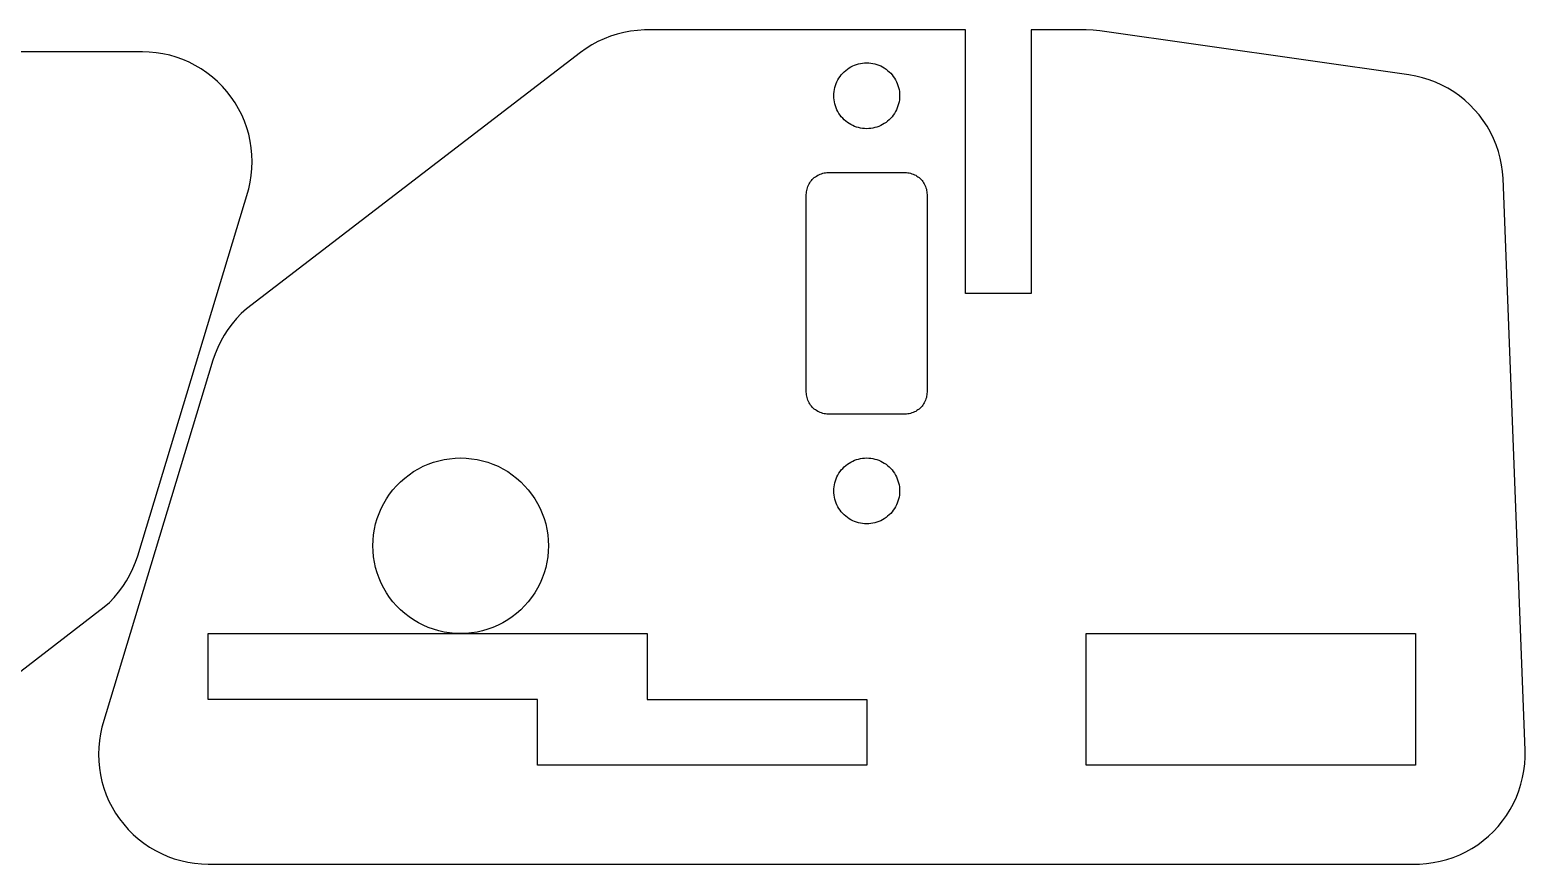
# Model space of a CAD drawing. Extents: x -48 to 351, y 273 to 586.
# Drawn here: x 63.8 to 200, y 353.1 to 429.1 of the extents above; entities that cross this region are included whole.
import ezdxf

# ---------------------------------------------------------------- set-up
doc = ezdxf.new("R2010")
doc.units = 0
doc.layers.get('0').update_dxf_attribs({"linetype": 'CONTINUOUS'})

msp = doc.modelspace()

# ---------------------------------------------------------------- linework, layer by layer
at = {"color": 7}
for p, q in [((115.5603, 427.991936), (115.0073, 427.692336)), ((116.1293, 428.256136), (115.5603, 427.991936)), ((116.7153, 428.484136), (116.1293, 428.256136)), ((117.3133, 428.674836), (116.7153, 428.484136)), ((117.9233, 428.827636), (117.3133, 428.674836)), ((118.5413, 428.941936), (117.9233, 428.827636)), ((119.1643, 429.017136), (118.5413, 428.941936)), ((119.7913, 429.053036), (119.1643, 429.017136)), ((149.0493, 429.055436), (119.7913, 429.053036)), ((149.0493, 405.056337), (149.0493, 429.055436)), ((160.0493, 429.056336), (155.0493, 429.055936)), ((155.0493, 429.055936), (155.0493, 405.056337)), ((160.6773, 429.036636), (160.0493, 429.056336)), ((161.3023, 428.977436), (160.6773, 429.036636)), ((189.4633, 424.955836), (161.3023, 428.977436)), ((74.049296, 427.055936), (-36.335004, 427.048536)), ((74.677196, 427.036136), (74.049296, 427.055936)), ((75.302596, 426.977036), (74.677196, 427.036136)), ((75.923096, 426.878736), (75.302596, 426.977036)), ((76.536196, 426.741736), (75.923096, 426.878736)), ((77.139496, 426.566436), (76.536196, 426.741736)), ((77.730496, 426.353636), (77.139496, 426.566436)), ((113.965, 426.992436), (83.522796, 403.632937)), ((114.4753, 427.358736), (113.965, 426.992436)), ((115.0073, 427.692336), (114.4753, 427.358736)), ((78.307096, 426.104136), (77.730496, 426.353636)), ((78.866796, 425.818936), (78.307096, 426.104136)), ((79.407596, 425.499236), (78.866796, 425.818936)), ((79.927096, 425.146036), (79.407596, 425.499236)), ((80.423496, 424.761036), (79.927096, 425.146036)), ((137.7373, 424.968636), (137.8623, 425.109936)), ((137.8623, 425.109936), (137.9953, 425.243236)), ((137.9953, 425.243236), (138.1373, 425.367836)), ((138.1373, 425.367836), (138.2863, 425.483336)), ((138.2863, 425.483336), (138.4423, 425.589336)), ((138.4423, 425.589336), (138.6043, 425.685236)), ((138.6043, 425.685236), (138.7723, 425.770836)), ((138.7723, 425.770836), (138.9453, 425.845636)), ((138.9453, 425.845636), (139.1223, 425.909536)), ((139.1223, 425.909536), (139.3033, 425.962036)), ((139.3033, 425.962036), (139.4873, 426.003236)), ((139.4873, 426.003236), (139.6733, 426.032636)), ((139.6733, 426.032636), (139.8613, 426.050436)), ((139.8613, 426.050436), (140.0493, 426.056336)), ((140.0493, 426.056336), (140.2373, 426.050436)), ((140.2373, 426.050436), (140.4253, 426.032636)), ((140.4253, 426.032636), (140.6113, 426.003236)), ((140.6113, 426.003236), (140.7953, 425.962036)), ((140.7953, 425.962036), (140.9763, 425.909536)), ((140.9763, 425.909536), (141.1533, 425.845636)), ((141.1533, 425.845636), (141.3263, 425.770836)), ((141.3263, 425.770836), (141.4943, 425.685236)), ((141.4943, 425.685236), (141.6563, 425.589336)), ((141.6563, 425.589336), (141.8123, 425.483336)), ((141.8123, 425.483336), (141.9613, 425.367836)), ((141.9613, 425.367836), (142.1033, 425.243236)), ((142.1033, 425.243236), (142.2363, 425.109936)), ((142.2363, 425.109936), (142.3613, 424.968636)), ((80.894796, 424.345636), (80.423496, 424.761036)), ((81.338996, 423.901336), (80.894796, 424.345636)), ((81.754396, 423.430136), (81.338996, 423.901336)), ((137.1023, 423.618436), (137.1433, 423.802436)), ((137.1433, 423.802436), (137.1963, 423.983336)), ((137.1963, 423.983336), (137.2603, 424.160736)), ((137.2603, 424.160736), (137.3353, 424.333636)), ((137.3353, 424.333636), (137.4203, 424.501636)), ((137.4203, 424.501636), (137.5163, 424.663836)), ((137.5163, 424.663836), (137.6223, 424.819736)), ((137.6223, 424.819736), (137.7373, 424.968636)), ((142.3613, 424.968636), (142.4763, 424.819736)), ((142.4763, 424.819736), (142.5823, 424.663836)), ((142.5823, 424.663836), (142.6783, 424.501636)), ((142.6783, 424.501636), (142.7633, 424.333636)), ((142.7633, 424.333636), (142.8383, 424.160736)), ((142.8383, 424.160736), (142.9023, 423.983336)), ((142.9023, 423.983336), (142.9553, 423.802436)), ((142.9553, 423.802436), (142.9963, 423.618436)), ((190.0823, 424.847536), (189.4633, 424.955836)), ((190.6933, 424.700536), (190.0823, 424.847536)), ((191.2933, 424.515436), (190.6933, 424.700536)), ((191.8813, 424.293136), (191.2933, 424.515436)), ((192.4533, 424.034336), (191.8813, 424.293136)), ((193.0083, 423.740036), (192.4533, 424.034336)), ((193.5443, 423.411536), (193.0083, 423.740036)), ((82.139496, 422.933736), (81.754396, 423.430136)), ((82.492596, 422.414136), (82.139496, 422.933736)), ((82.812396, 421.873436), (82.492596, 422.414136)), ((137.0493, 423.056336), (137.0553, 423.244736)), ((137.0553, 422.867936), (137.0493, 423.056336)), ((137.0553, 423.244736), (137.0733, 423.432336)), ((137.0733, 422.680336), (137.0553, 422.867936)), ((137.0733, 423.432336), (137.1023, 423.618436)), ((137.1023, 422.494236), (137.0733, 422.680336)), ((137.1433, 422.310236), (137.1023, 422.494236)), ((142.9963, 422.494236), (142.9553, 422.310236)), ((142.9963, 423.618436), (143.0253, 423.432336)), ((143.0253, 422.680336), (142.9963, 422.494236)), ((143.0253, 423.432336), (143.0433, 423.244736)), ((143.0433, 422.867936), (143.0253, 422.680336)), ((143.0433, 423.244736), (143.0493, 423.056336)), ((143.0493, 423.056336), (143.0433, 422.867936)), ((194.0573, 423.050036), (193.5443, 423.411536)), ((194.5473, 422.656936), (194.0573, 423.050036)), ((195.0123, 422.233936), (194.5473, 422.656936)), ((83.097596, 421.313736), (82.812396, 421.873436)), ((83.347096, 420.737136), (83.097596, 421.313736)), ((137.1963, 422.129236), (137.1433, 422.310236)), ((137.2603, 421.951936), (137.1963, 422.129236)), ((137.3353, 421.779036), (137.2603, 421.951936)), ((137.4203, 421.611036), (137.3353, 421.779036)), ((137.5163, 421.448836), (137.4203, 421.611036)), ((137.6223, 421.292936), (137.5163, 421.448836)), ((137.7373, 421.144036), (137.6223, 421.292936)), ((137.8623, 421.002736), (137.7373, 421.144036)), ((142.3613, 421.144036), (142.2363, 421.002736)), ((142.4763, 421.292936), (142.3613, 421.144036)), ((142.5823, 421.448836), (142.4763, 421.292936)), ((142.6783, 421.611036), (142.5823, 421.448836)), ((142.7633, 421.779036), (142.6783, 421.611036)), ((142.8383, 421.951936), (142.7633, 421.779036)), ((142.9023, 422.129236), (142.8383, 421.951936)), ((142.9553, 422.310236), (142.9023, 422.129236)), ((195.4493, 421.782536), (195.0123, 422.233936)), ((195.8573, 421.304636), (195.4493, 421.782536)), ((196.2343, 420.802036), (195.8573, 421.304636)), ((83.559896, 420.146036), (83.347096, 420.737136)), ((83.735096, 419.542836), (83.559896, 420.146036)), ((137.9953, 420.869436), (137.8623, 421.002736)), ((138.1373, 420.744736), (137.9953, 420.869436)), ((138.2863, 420.629236), (138.1373, 420.744736)), ((138.4423, 420.523336), (138.2863, 420.629236)), ((138.6043, 420.427436), (138.4423, 420.523336)), ((138.7723, 420.341836), (138.6043, 420.427436)), ((138.9453, 420.267036), (138.7723, 420.341836)), ((139.1223, 420.203136), (138.9453, 420.267036)), ((139.3033, 420.150536), (139.1223, 420.203136)), ((139.4873, 420.109436), (139.3033, 420.150536)), ((139.6733, 420.080036), (139.4873, 420.109436)), ((139.8613, 420.062236), (139.6733, 420.080036)), ((140.0493, 420.056336), (139.8613, 420.062236)), ((140.2373, 420.062236), (140.0493, 420.056336)), ((140.4253, 420.080036), (140.2373, 420.062236)), ((140.6113, 420.109436), (140.4253, 420.080036)), ((140.7953, 420.150536), (140.6113, 420.109436)), ((140.9763, 420.203136), (140.7953, 420.150536)), ((141.1533, 420.267036), (140.9763, 420.203136)), ((141.3263, 420.341836), (141.1533, 420.267036)), ((141.4943, 420.427436), (141.3263, 420.341836)), ((141.6563, 420.523336), (141.4943, 420.427436)), ((141.8123, 420.629236), (141.6563, 420.523336)), ((141.9613, 420.744736), (141.8123, 420.629236)), ((142.1033, 420.869436), (141.9613, 420.744736)), ((142.2363, 421.002736), (142.1033, 420.869436)), ((196.5783, 420.276836), (196.2343, 420.802036)), ((196.8893, 419.731036), (196.5783, 420.276836)), ((197.1653, 419.166736), (196.8893, 419.731036)), ((83.872196, 418.929736), (83.735096, 419.542836)), ((83.970396, 418.309236), (83.872196, 418.929736)), ((84.029596, 417.683836), (83.970396, 418.309236)), ((197.4053, 418.586136), (197.1653, 419.166736)), ((197.6083, 417.991736), (197.4053, 418.586136)), ((84.049296, 417.055936), (84.029596, 417.683836)), ((84.029596, 416.428036), (84.049296, 417.055936)), ((197.7743, 417.385636), (197.6083, 417.991736)), ((197.9013, 416.770436), (197.7743, 417.385636)), ((83.872196, 415.182136), (83.970396, 415.802536)), ((83.970396, 415.802536), (84.029596, 416.428036)), ((135.1803, 415.514286), (135.2743, 415.597386)), ((135.2743, 415.597386), (135.3733, 415.674386)), ((135.3733, 415.674386), (135.4773, 415.744986)), ((135.4773, 415.744986), (135.5853, 415.808986)), ((135.5853, 415.808986), (135.6973, 415.865986)), ((135.6973, 415.865986), (135.8133, 415.915886)), ((135.8133, 415.915886), (135.9313, 415.958486)), ((135.9313, 415.958486), (136.0523, 415.993586)), ((136.0523, 415.993586), (136.1743, 416.020986)), ((136.1743, 416.020986), (136.2983, 416.040586)), ((136.2983, 416.040586), (136.4233, 416.052386)), ((136.4233, 416.052386), (136.5493, 416.056386)), ((136.5493, 416.056386), (143.5493, 416.056386)), ((143.5493, 416.056386), (143.6753, 416.052386)), ((143.6753, 416.052386), (143.8003, 416.040586)), ((143.8003, 416.040586), (143.9243, 416.020986)), ((143.9243, 416.020986), (144.0463, 415.993586)), ((144.0463, 415.993586), (144.1673, 415.958486)), ((144.1673, 415.958486), (144.2853, 415.915886)), ((144.2853, 415.915886), (144.4013, 415.865986)), ((144.4013, 415.865986), (144.5133, 415.808986)), ((144.5133, 415.808986), (144.6213, 415.744986)), ((144.6213, 415.744986), (144.7253, 415.674386)), ((144.7253, 415.674386), (144.8243, 415.597386)), ((144.8243, 415.597386), (144.9183, 415.514286)), ((197.9893, 416.148436), (197.9013, 416.770436)), ((198.0383, 415.522136), (197.9893, 416.148436)), ((73.619496, 381.155866), (83.735096, 414.569036)), ((83.735096, 414.569036), (83.872196, 415.182136)), ((134.5533, 414.181986), (134.5653, 414.307086)), ((134.5653, 414.307086), (134.5843, 414.431186)), ((134.5843, 414.431186), (134.6123, 414.553786)), ((134.6123, 414.553786), (134.6473, 414.674386)), ((134.6473, 414.674386), (134.6893, 414.792586)), ((134.6893, 414.792586), (134.7393, 414.907886)), ((134.7393, 414.907886), (134.7963, 415.019886)), ((134.7963, 415.019886), (134.8603, 415.127986)), ((134.8603, 415.127986), (134.9313, 415.231986)), ((134.9313, 415.231986), (135.0083, 415.331186)), ((135.0083, 415.331186), (135.0913, 415.425486)), ((135.0913, 415.425486), (135.1803, 415.514286)), ((144.9183, 415.514286), (145.0073, 415.425486)), ((145.0073, 415.425486), (145.0903, 415.331186)), ((145.0903, 415.331186), (145.1673, 415.231986)), ((145.1673, 415.231986), (145.2383, 415.127986)), ((145.2383, 415.127986), (145.3023, 415.019886)), ((145.3023, 415.019886), (145.3593, 414.907886)), ((145.3593, 414.907886), (145.4093, 414.792586)), ((145.4093, 414.792586), (145.4513, 414.674386)), ((145.4513, 414.674386), (145.4863, 414.553786)), ((145.4863, 414.553786), (145.5143, 414.431186)), ((145.5143, 414.431186), (145.5333, 414.307086)), ((145.5333, 414.307086), (145.5453, 414.181986)), ((200.0423, 363.440637), (198.0383, 415.522136)), ((134.5493, 414.056386), (134.5533, 414.181986)), ((134.5493, 396.056387), (134.5493, 414.056386)), ((145.5453, 414.181986), (145.5493, 414.056386)), ((145.5493, 414.056386), (145.5493, 396.056387)), ((155.0493, 405.056337), (149.0493, 405.056337)), ((83.522796, 403.632937), (83.059996, 403.208137)), ((82.218696, 402.275837), (81.843596, 401.771837)), ((82.624696, 402.755237), (82.218696, 402.275837)), ((83.059996, 403.208137), (82.624696, 402.755237)), ((81.191996, 400.698336), (80.917996, 400.133036)), ((81.500896, 401.245337), (81.191996, 400.698336)), ((81.843596, 401.771837), (81.500896, 401.245337)), ((80.680096, 399.551636), (80.479096, 398.956437)), ((80.917996, 400.133036), (80.680096, 399.551636)), ((80.479096, 398.956437), (70.363496, 365.543237)), ((134.5533, 395.930807), (134.5493, 396.056387)), ((134.5653, 395.805727), (134.5533, 395.930807)), ((134.5843, 395.681627), (134.5653, 395.805727)), ((134.6123, 395.559007), (134.5843, 395.681627)), ((134.6473, 395.438357), (134.6123, 395.559007)), ((134.6893, 395.320147), (134.6473, 395.438357)), ((134.7393, 395.204837), (134.6893, 395.320147)), ((134.7963, 395.092887), (134.7393, 395.204837)), ((145.3593, 395.204837), (145.3023, 395.092887)), ((145.4093, 395.320147), (145.3593, 395.204837)), ((145.4513, 395.438357), (145.4093, 395.320147)), ((145.4863, 395.559007), (145.4513, 395.438357)), ((145.5143, 395.681627), (145.4863, 395.559007)), ((145.5333, 395.805727), (145.5143, 395.681627)), ((145.5453, 395.930807), (145.5333, 395.805727)), ((145.5493, 396.056387), (145.5453, 395.930807)), ((134.8603, 394.984747), (134.7963, 395.092887)), ((134.9313, 394.880817), (134.8603, 394.984747)), ((135.0083, 394.781547), (134.9313, 394.880817)), ((135.0913, 394.687307), (135.0083, 394.781547)), ((135.1803, 394.598457), (135.0913, 394.687307)), ((135.2743, 394.515367), (135.1803, 394.598457)), ((135.3733, 394.438357), (135.2743, 394.515367)), ((135.4773, 394.367747), (135.3733, 394.438357)), ((135.5853, 394.303777), (135.4773, 394.367747)), ((135.6973, 394.246737), (135.5853, 394.303777)), ((135.8133, 394.196847), (135.6973, 394.246737)), ((135.9313, 394.154287), (135.8133, 394.196847)), ((136.0523, 394.119227), (135.9313, 394.154287)), ((136.1743, 394.091817), (136.0523, 394.119227)), ((136.2983, 394.072167), (136.1743, 394.091817)), ((136.4233, 394.060337), (136.2983, 394.072167)), ((136.5493, 394.056337), (136.4233, 394.060337)), ((143.5493, 394.056337), (136.5493, 394.056337)), ((143.6753, 394.060337), (143.5493, 394.056337)), ((143.8003, 394.072167), (143.6753, 394.060337)), ((143.9243, 394.091817), (143.8003, 394.072167)), ((144.0463, 394.119227), (143.9243, 394.091817)), ((144.1673, 394.154287), (144.0463, 394.119227)), ((144.2853, 394.196847), (144.1673, 394.154287)), ((144.4013, 394.246737), (144.2853, 394.196847)), ((144.5133, 394.303777), (144.4013, 394.246737)), ((144.6213, 394.367747), (144.5133, 394.303777)), ((144.7253, 394.438357), (144.6213, 394.367747)), ((144.8243, 394.515367), (144.7253, 394.438357)), ((144.9183, 394.598457), (144.8243, 394.515367)), ((145.0073, 394.687307), (144.9183, 394.598457)), ((145.0903, 394.781547), (145.0073, 394.687307)), ((145.1673, 394.880817), (145.0903, 394.781547)), ((145.2383, 394.984747), (145.1673, 394.880817)), ((145.3023, 395.092887), (145.2383, 394.984747)), ((100.5772, 389.664796), (101.0598, 389.805006)), ((101.0598, 389.805006), (101.5503, 389.914646)), ((101.5503, 389.914646), (102.0466, 389.993256)), ((102.0466, 389.993256), (102.547, 390.040556)), ((102.547, 390.040556), (103.0493, 390.056336)), ((103.0493, 390.056336), (103.5516, 390.040556)), ((103.5516, 390.040556), (104.052, 389.993256)), ((104.052, 389.993256), (104.5484, 389.914646)), ((104.5484, 389.914646), (105.0388, 389.805006)), ((105.0388, 389.805006), (105.5214, 389.664796)), ((138.4423, 389.589326), (138.6043, 389.685256)), ((138.6043, 389.685256), (138.7723, 389.770826)), ((138.7723, 389.770826), (138.9453, 389.845676)), ((138.9453, 389.845676), (139.1223, 389.909516)), ((139.1223, 389.909516), (139.3033, 389.962096)), ((139.3033, 389.962096), (139.4873, 390.003206)), ((139.4873, 390.003206), (139.6733, 390.032686)), ((139.6733, 390.032686), (139.8613, 390.050426)), ((139.8613, 390.050426), (140.0493, 390.056326)), ((140.0493, 390.056326), (140.2373, 390.050426)), ((140.2373, 390.050426), (140.4253, 390.032686)), ((140.4253, 390.032686), (140.6113, 390.003206)), ((140.6113, 390.003206), (140.7953, 389.962096)), ((140.7953, 389.962096), (140.9763, 389.909516)), ((140.9763, 389.909516), (141.1533, 389.845676)), ((141.1533, 389.845676), (141.3263, 389.770826)), ((141.3263, 389.770826), (141.4943, 389.685256)), ((141.4943, 389.685256), (141.6563, 389.589326)), ((97.949896, 388.220446), (98.346996, 388.528476)), ((98.346996, 388.528476), (98.762696, 388.810956)), ((98.762696, 388.810956), (99.195296, 389.066806)), ((99.195296, 389.066806), (99.643096, 389.294956)), ((99.643096, 389.294956), (100.1043, 389.494556)), ((100.1043, 389.494556), (100.5772, 389.664796)), ((105.5214, 389.664796), (105.9943, 389.494556)), ((105.9943, 389.494556), (106.4555, 389.294956)), ((106.4555, 389.294956), (106.9033, 389.066806)), ((106.9033, 389.066806), (107.3359, 388.810956)), ((107.3359, 388.810956), (107.7516, 388.528476)), ((107.7516, 388.528476), (108.1487, 388.220446)), ((137.2603, 388.160726), (137.3353, 388.333676)), ((137.3353, 388.333676), (137.4203, 388.501606)), ((137.4203, 388.501606), (137.5163, 388.663816)), ((137.5163, 388.663816), (137.6223, 388.819706)), ((137.6223, 388.819706), (137.7373, 388.968616)), ((137.7373, 388.968616), (137.8623, 389.109986)), ((137.8623, 389.109986), (137.9953, 389.243256)), ((137.9953, 389.243256), (138.1373, 389.367886)), ((138.1373, 389.367886), (138.2863, 389.483396)), ((138.2863, 389.483396), (138.4423, 389.589326)), ((141.6563, 389.589326), (141.8123, 389.483396)), ((141.8123, 389.483396), (141.9613, 389.367886)), ((141.9613, 389.367886), (142.1033, 389.243256)), ((142.1033, 389.243256), (142.2363, 389.109986)), ((142.2363, 389.109986), (142.3613, 388.968616)), ((142.3613, 388.968616), (142.4763, 388.819706)), ((142.4763, 388.819706), (142.5823, 388.663816)), ((142.5823, 388.663816), (142.6783, 388.501606)), ((142.6783, 388.501606), (142.7633, 388.333676)), ((142.7633, 388.333676), (142.8383, 388.160726)), ((96.577196, 386.758622), (96.885196, 387.155731)), ((96.885196, 387.155731), (97.217596, 387.532715)), ((97.217596, 387.532715), (97.572896, 387.888093)), ((97.572896, 387.888093), (97.949896, 388.220446)), ((108.1487, 388.220446), (108.5257, 387.888093)), ((108.5257, 387.888093), (108.8811, 387.532715)), ((108.8811, 387.532715), (109.2134, 387.155731)), ((109.2134, 387.155731), (109.5214, 386.758622)), ((137.0493, 387.056351), (137.0553, 387.244721)), ((137.0553, 386.867966), (137.0493, 387.056351)), ((137.0553, 387.244721), (137.0733, 387.432343)), ((137.0733, 387.432343), (137.1023, 387.618485)), ((137.1023, 387.618485), (137.1433, 387.802414)), ((137.1433, 387.802414), (137.1963, 387.983399)), ((137.1963, 387.983399), (137.2603, 388.160726)), ((142.8383, 388.160726), (142.9023, 387.983399)), ((142.9023, 387.983399), (142.9553, 387.802414)), ((142.9553, 387.802414), (142.9963, 387.618485)), ((142.9963, 387.618485), (143.0253, 387.432343)), ((143.0253, 387.432343), (143.0433, 387.244721)), ((143.0433, 387.244721), (143.0493, 387.056336)), ((143.0493, 387.056336), (143.0433, 386.867966)), ((95.810696, 385.462566), (96.038796, 385.910366)), ((96.038796, 385.910366), (96.294696, 386.342957)), ((96.294696, 386.342957), (96.577196, 386.758622)), ((109.5214, 386.758622), (109.8039, 386.342957)), ((109.8039, 386.342957), (110.0598, 385.910366)), ((110.0598, 385.910366), (110.2879, 385.462566)), ((137.0733, 386.680344), (137.0553, 386.867966)), ((137.1023, 386.494202), (137.0733, 386.680344)), ((137.1433, 386.310273), (137.1023, 386.494202)), ((137.1963, 386.129288), (137.1433, 386.310273)), ((137.2603, 385.951966), (137.1963, 386.129288)), ((137.3353, 385.779006), (137.2603, 385.951966)), ((137.4203, 385.611086), (137.3353, 385.779006)), ((137.5163, 385.448866), (137.4203, 385.611086)), ((142.6783, 385.611086), (142.5823, 385.448866)), ((142.7633, 385.779006), (142.6783, 385.611086)), ((142.8383, 385.951966), (142.7633, 385.779006)), ((142.9023, 386.129288), (142.8383, 385.951966)), ((142.9553, 386.310273), (142.9023, 386.129288)), ((142.9963, 386.494202), (142.9553, 386.310273)), ((143.0253, 386.680344), (142.9963, 386.494202)), ((143.0433, 386.867966), (143.0253, 386.680344)), ((95.300596, 384.045866), (95.440896, 384.528476)), ((95.440896, 384.528476), (95.611096, 385.001346)), ((95.611096, 385.001346), (95.810696, 385.462566)), ((110.2879, 385.462566), (110.4875, 385.001346)), ((110.4875, 385.001346), (110.6578, 384.528476)), ((110.6578, 384.528476), (110.798, 384.045866)), ((137.6223, 385.292986), (137.5163, 385.448866)), ((137.7373, 385.144076), (137.6223, 385.292986)), ((137.8623, 385.002706), (137.7373, 385.144076)), ((137.9953, 384.869436), (137.8623, 385.002706)), ((138.1373, 384.744796), (137.9953, 384.869436)), ((138.2863, 384.629286), (138.1373, 384.744796)), ((138.4423, 384.523366), (138.2863, 384.629286)), ((138.6043, 384.427426), (138.4423, 384.523366)), ((138.7723, 384.341856), (138.6043, 384.427426)), ((138.9453, 384.267016), (138.7723, 384.341856)), ((139.1223, 384.203176), (138.9453, 384.267016)), ((141.1533, 384.267016), (140.9763, 384.203176)), ((141.3263, 384.341856), (141.1533, 384.267016)), ((141.4943, 384.427426), (141.3263, 384.341856)), ((141.6563, 384.523366), (141.4943, 384.427426)), ((141.8123, 384.629286), (141.6563, 384.523366)), ((141.9613, 384.744796), (141.8123, 384.629286)), ((142.1033, 384.869436), (141.9613, 384.744796)), ((142.2363, 385.002706), (142.1033, 384.869436)), ((142.3613, 385.144076), (142.2363, 385.002706)), ((142.4763, 385.292986), (142.3613, 385.144076)), ((142.5823, 385.448866), (142.4763, 385.292986)), ((95.065096, 382.558666), (95.112396, 383.059006)), ((95.112396, 383.059006), (95.190996, 383.555386)), ((95.190996, 383.555386), (95.300596, 384.045866)), ((110.798, 384.045866), (110.9076, 383.555386)), ((110.9076, 383.555386), (110.9862, 383.059006)), ((110.9862, 383.059006), (111.0335, 382.558666)), ((139.3033, 384.150586), (139.1223, 384.203176)), ((139.4873, 384.109486), (139.3033, 384.150586)), ((139.6733, 384.080006), (139.4873, 384.109486)), ((139.8613, 384.062256), (139.6733, 384.080006)), ((140.0493, 384.056356), (139.8613, 384.062256)), ((140.2373, 384.062256), (140.0493, 384.056356)), ((140.4253, 384.080006), (140.2373, 384.062256)), ((140.6113, 384.109486), (140.4253, 384.080006)), ((140.7953, 384.150586), (140.6113, 384.109486)), ((140.9763, 384.203176), (140.7953, 384.150586)), ((95.049296, 382.056356), (95.065096, 382.558666)), ((95.065096, 381.554016), (95.049296, 382.056356)), ((95.112396, 381.053676), (95.065096, 381.554016)), ((111.0335, 381.554016), (110.9862, 381.053676)), ((111.0335, 382.558666), (111.0493, 382.056336)), ((111.0493, 382.056336), (111.0335, 381.554016)), ((73.180596, 379.979256), (73.418496, 380.560666)), ((73.418496, 380.560666), (73.619496, 381.155866)), ((95.190996, 380.557296), (95.112396, 381.053676)), ((95.300596, 380.066816), (95.190996, 380.557296)), ((110.9076, 380.557296), (110.798, 380.066816)), ((110.9862, 381.053676), (110.9076, 380.557296)), ((72.254996, 378.340436), (72.597696, 378.866956)), ((72.597696, 378.866956), (72.906596, 379.413956)), ((72.906596, 379.413956), (73.180596, 379.979256)), ((95.440896, 379.584216), (95.300596, 380.066816)), ((95.611096, 379.111346), (95.440896, 379.584216)), ((95.810696, 378.650116), (95.611096, 379.111346)), ((110.4875, 379.111346), (110.2879, 378.650116)), ((110.6578, 379.584216), (110.4875, 379.111346)), ((110.798, 380.066816), (110.6578, 379.584216)), ((71.473896, 377.357066), (71.879896, 377.836486)), ((71.879896, 377.836486), (72.254996, 378.340436)), ((96.038796, 378.202316), (95.810696, 378.650116)), ((96.294696, 377.769726), (96.038796, 378.202316)), ((96.577196, 377.354066), (96.294696, 377.769726)), ((109.8039, 377.769726), (109.5214, 377.354066)), ((110.0598, 378.202316), (109.8039, 377.769726)), ((110.2879, 378.650116), (110.0598, 378.202316)), ((40.133596, 353.119837), (70.575796, 376.479336)), ((70.575796, 376.479336), (71.038596, 376.904136)), ((71.038596, 376.904136), (71.473896, 377.357066)), ((96.885196, 376.956936), (96.577196, 377.354066)), ((97.217596, 376.579936), (96.885196, 376.956936)), ((97.572896, 376.224636), (97.217596, 376.579936)), ((97.949896, 375.892236), (97.572896, 376.224636)), ((108.5257, 376.224636), (108.1487, 375.892236)), ((108.8811, 376.579936), (108.5257, 376.224636)), ((109.2134, 376.956936), (108.8811, 376.579936)), ((109.5214, 377.354066), (109.2134, 376.956936)), ((98.346996, 375.584236), (97.949896, 375.892236)), ((98.762696, 375.301736), (98.346996, 375.584236)), ((99.195296, 375.045836), (98.762696, 375.301736)), ((99.643096, 374.817736), (99.195296, 375.045836)), ((100.1043, 374.618136), (99.643096, 374.817736)), ((106.4555, 374.817736), (105.9943, 374.618136)), ((106.9033, 375.045836), (106.4555, 374.817736)), ((107.3359, 375.301736), (106.9033, 375.045836)), ((107.7516, 375.584236), (107.3359, 375.301736)), ((108.1487, 375.892236), (107.7516, 375.584236)), ((80.049296, 368.056337), (80.049296, 374.056336)), ((80.049296, 374.056336), (120.0493, 374.056336)), ((100.5772, 374.447936), (100.1043, 374.618136)), ((101.0598, 374.307636), (100.5772, 374.447936)), ((101.5503, 374.198036), (101.0598, 374.307636)), ((102.0466, 374.119436), (101.5503, 374.198036)), ((102.547, 374.072136), (102.0466, 374.119436)), ((103.0493, 374.056336), (102.547, 374.072136)), ((103.5516, 374.072136), (103.0493, 374.056336)), ((104.052, 374.119436), (103.5516, 374.072136)), ((104.5484, 374.198036), (104.052, 374.119436)), ((105.0388, 374.307636), (104.5484, 374.198036)), ((105.5214, 374.447936), (105.0388, 374.307636)), ((105.9943, 374.618136), (105.5214, 374.447936)), ((120.0493, 374.056336), (120.0493, 368.056337)), ((160.0493, 362.056337), (160.0493, 374.056336)), ((160.0493, 374.056336), (190.0493, 374.056336)), ((190.0493, 374.056336), (190.0493, 362.056337)), ((110.0493, 368.056337), (80.049296, 368.056337)), ((110.0493, 362.056337), (110.0493, 368.056337)), ((120.0493, 368.056337), (140.0493, 368.056337)), ((140.0493, 368.056337), (140.0493, 362.056337)), ((70.363496, 365.543237), (70.226396, 364.930137)), ((70.128196, 364.309637), (70.068996, 363.684237)), ((70.226396, 364.930137), (70.128196, 364.309637)), ((70.068996, 363.684237), (70.049296, 363.056337)), ((70.049296, 363.056337), (70.068996, 362.428437)), ((70.068996, 362.428437), (70.128196, 361.803037)), ((200.0113, 362.185237), (200.0463, 362.812437)), ((200.0463, 362.812437), (200.0423, 363.440637)), ((70.128196, 361.803037), (70.226396, 361.182537)), ((70.226396, 361.182537), (70.363496, 360.569437)), ((140.0493, 362.056337), (110.0493, 362.056337)), ((190.0493, 362.056337), (160.0493, 362.056337)), ((199.8233, 360.943537), (199.9373, 361.561437)), ((199.9373, 361.561437), (200.0113, 362.185237)), ((70.363496, 360.569437), (70.538696, 359.966137)), ((70.538696, 359.966137), (70.751496, 359.375137)), ((199.2543, 359.149437), (199.4813, 359.735137)), ((199.4813, 359.735137), (199.6713, 360.333937)), ((199.6713, 360.333937), (199.8233, 360.943537)), ((70.751496, 359.375137), (71.000996, 358.798537)), ((71.000996, 358.798537), (71.286196, 358.238837)), ((198.6923, 358.026537), (198.9913, 358.579137)), ((198.9913, 358.579137), (199.2543, 359.149437)), ((71.286196, 358.238837), (71.605996, 357.698037)), ((71.605996, 357.698037), (71.959096, 357.178537)), ((71.959096, 357.178537), (72.344196, 356.682137)), ((197.5963, 356.496137), (197.9933, 356.982937)), ((197.9933, 356.982937), (198.3593, 357.493737)), ((198.3593, 357.493737), (198.6923, 358.026537)), ((72.344196, 356.682137), (72.759596, 356.210837)), ((72.759596, 356.210837), (73.203796, 355.766637)), ((73.203796, 355.766637), (73.675096, 355.351237)), ((196.7153, 355.601837), (197.1703, 356.035137)), ((197.1703, 356.035137), (197.5963, 356.496137)), ((73.675096, 355.351237), (74.171496, 354.966137)), ((74.171496, 354.966137), (74.690996, 354.613037)), ((74.690996, 354.613037), (75.231796, 354.293237)), ((75.231796, 354.293237), (75.791496, 354.008037)), ((194.6513, 354.178437), (195.2003, 354.484937)), ((195.2003, 354.484937), (195.7283, 354.825237)), ((195.7283, 354.825237), (196.2333, 355.198037)), ((196.2333, 355.198037), (196.7153, 355.601837)), ((75.791496, 354.008037), (76.368096, 353.758537)), ((76.368096, 353.758537), (76.959096, 353.545737)), ((76.959096, 353.545737), (77.562396, 353.370537)), ((77.562396, 353.370537), (78.175496, 353.233437)), ((78.175496, 353.233437), (78.795996, 353.135237)), ((78.795996, 353.135237), (79.421396, 353.076037)), ((79.421396, 353.076037), (80.049296, 353.056337)), ((80.049296, 353.056337), (190.4333, 353.063737)), ((190.4333, 353.063737), (191.0603, 353.107537)), ((191.0603, 353.107537), (191.6833, 353.190737)), ((191.6833, 353.190737), (192.2993, 353.312737)), ((192.2993, 353.312737), (192.9063, 353.473237)), ((192.9063, 353.473237), (193.5023, 353.671537)), ((193.5023, 353.671537), (194.0853, 353.906937)), ((194.0853, 353.906937), (194.6513, 354.178437))]:
    msp.add_line(p, q, dxfattribs=at)

doc.saveas('drawing.dxf')
